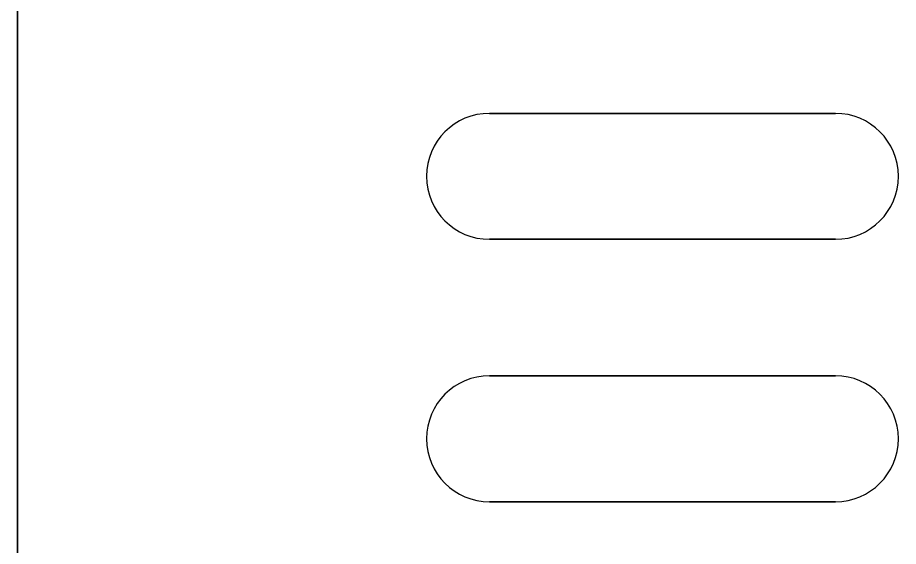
# Model space of a CAD drawing. Extents: x -90 to 0, y -3 to 240.
# Drawn here: x -90 to -48, y 47.37 to 72.56 of the extents above; entities that cross this region are included whole.
import ezdxf

# ---------------------------------------------------------------- set-up
doc = ezdxf.new("R2010")
doc.units = 0

msp = doc.modelspace()

# ---------------------------------------------------------------- linework, layer by layer
at = {"layer": 'layer0'}
for points in [[(-90, -3, 0), (-90, 240, 0)], [(-90, 240, 3), (-90, -3, 3)], [(-51, 68, 0), (-67.5, 68, 0)], [(-67.5, 68, 3), (-51, 68, 3)], [(-67.5, 62, 0), (-51, 62, 0)], [(-51, 62, 3), (-67.5, 62, 3)], [(-51, 55.5, 0), (-67.5, 55.5, 0)], [(-67.5, 55.5, 3), (-51, 55.5, 3)], [(-67.5, 49.5, 0), (-51, 49.5, 0)], [(-51, 49.5, 3), (-67.5, 49.5, 3)]]:
    msp.add_polyline3d(points, dxfattribs=at)
for centre, start, end in [((-67.5, 65), 90, -90), ((-67.5, 65, 3), 90, -90), ((-51, 65), -90, 90), ((-51, 65), -90, 90), ((-51, 65, 3), -90, 90), ((-51, 65, 3), -90, 90), ((-67.5, 52.5), 90, -90), ((-67.5, 52.5, 3), 90, -90), ((-67.5, 52.5, 3), 90, -90), ((-51, 52.5), -90, 90), ((-51, 52.5), -90, 90), ((-51, 52.5, 3), -90, 90)]:
    msp.add_arc(centre, 3, start, end, dxfattribs=at)

doc.saveas('drawing.dxf')
